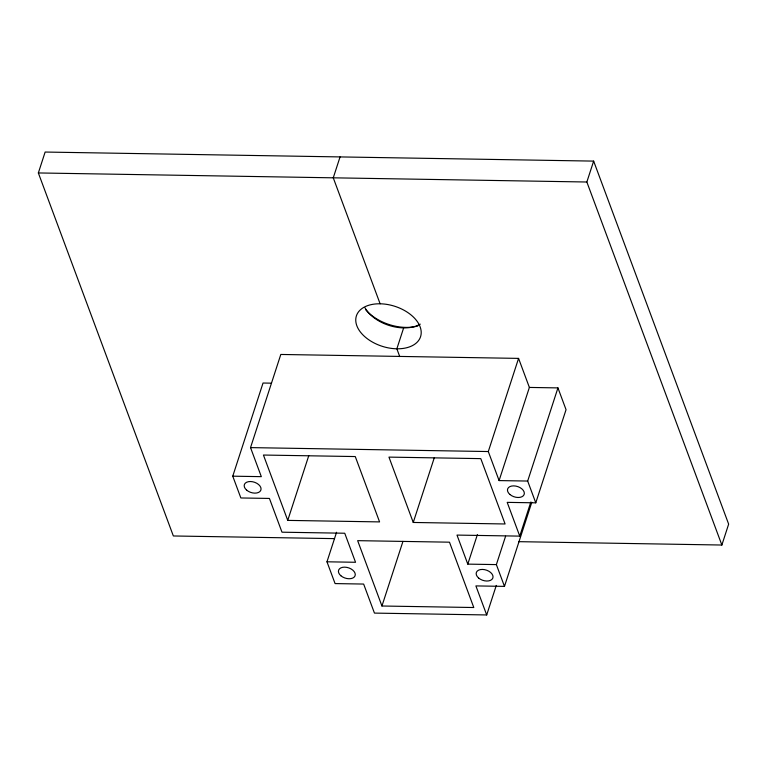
<?xml version="1.0" encoding="UTF-8"?>
<svg xmlns="http://www.w3.org/2000/svg" width="767" height="767" viewBox="0 0 767 767"><rect width="100%" height="100%" fill="white"/><g stroke="black" fill="none" stroke-linecap="round" stroke-linejoin="round"><path stroke-width="1.15" d="M334.546 538.626L173.352 535.97L38.35 172.949L45.138 152.048L593.648 161.108L728.65 524.129L721.862 545.03L518.511 541.665M336.569 532.269L326.972 561.799L355.543 562.278L344.747 533.238L281.988 532.193L269.428 498.435L240.857 497.965L232.756 476.182L263.033 383.03L271.365 383.164M340.059 156.919L333.262 177.819L380.116 303.79A33.729 20.977 18 0 1 420.067 337.998A33.729 20.977 18 0 1 365.274 337.096A33.729 20.977 18 0 1 380.116 303.79M232.756 476.182L261.326 476.652L250.531 447.612L280.808 354.459L518.569 358.39L529.374 387.431L499.096 480.583L527.677 481.053L535.769 502.836L507.198 502.366L519.758 536.123L456.998 535.088L467.793 564.128L496.374 564.598L504.475 586.381L475.895 585.911L486.7 614.952L374.449 613.101L363.644 584.061L335.074 583.582L326.972 561.799M287.74 520.39L263.436 455.042L355.274 456.557L379.579 521.905L287.74 520.39L308.746 455.742M403.643 327.902L396.855 348.803L399.751 356.607M381.947 606.007L357.652 540.658L449.491 542.183L473.795 607.522L381.947 606.007L402.963 541.368M413.25 522.461L388.955 457.113L480.794 458.628L505.098 523.976L413.25 522.461L434.266 457.822M499.096 480.583L488.301 451.542L518.569 358.39M721.862 545.03L586.851 182.009L593.648 161.108M467.793 564.128L477.4 534.589M496.374 564.598L505.597 536.2M527.677 481.053L557.945 387.901L529.374 387.431M486.7 614.952L496.297 585.413M519.758 536.123L530.831 502.04M504.475 586.381L531.79 502.318M535.769 502.836L566.046 409.683L557.945 387.901M38.35 172.949L586.851 182.009M250.531 447.612L488.301 451.542M420.278 324.134A33.729 20.977 18 0 1 365.006 307.816M417.804 325.985A38.082 23.691 18 0 1 365.6 309.6M509.911 494.475A8.705 5.417 18 0 0 524.053 494.705A8.705 5.417 18 0 0 513.746 485.875A8.705 5.417 18 0 0 509.911 494.475M246.638 490.123A8.705 5.417 18 0 0 260.77 490.353A8.705 5.417 18 0 0 250.464 481.523A8.705 5.417 18 0 0 246.638 490.123M340.855 575.739A8.705 5.417 18 0 0 354.987 575.979A8.705 5.417 18 0 0 344.68 567.149A8.705 5.417 18 0 0 340.855 575.739M478.618 578.021A8.705 5.417 18 0 0 492.75 578.251A8.705 5.417 18 0 0 482.443 569.421A8.705 5.417 18 0 0 478.618 578.021"/></g></svg>
